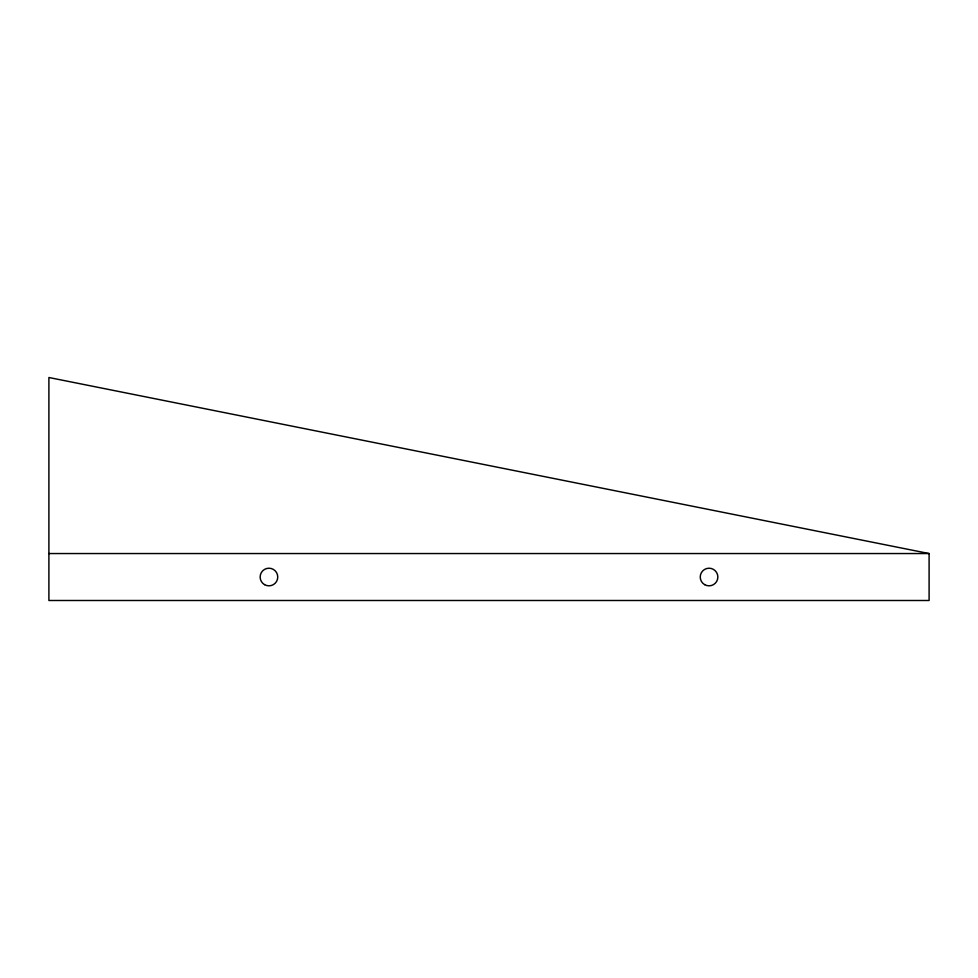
<?xml version="1.0" encoding="UTF-8"?>
<svg xmlns="http://www.w3.org/2000/svg" width="978" height="978" viewBox="0 0 978 978"><rect width="100%" height="100%" fill="white"/><g stroke="black" fill="none" stroke-linecap="round" stroke-linejoin="round"><path stroke-width="1.47" d="M48.9 553.548L929.1 553.548L929.1 600.492L48.9 600.492L48.9 377.508L929.1 553.548M264.549 584.648A8.802 8.802 0 0 0 277.752 577.02A8.802 8.802 0 0 0 264.549 569.392A8.802 8.802 0 0 0 264.549 584.648M704.649 584.648A8.802 8.802 0 0 0 717.852 577.02A8.802 8.802 0 0 0 704.649 569.392A8.802 8.802 0 0 0 704.649 584.648"/></g></svg>
